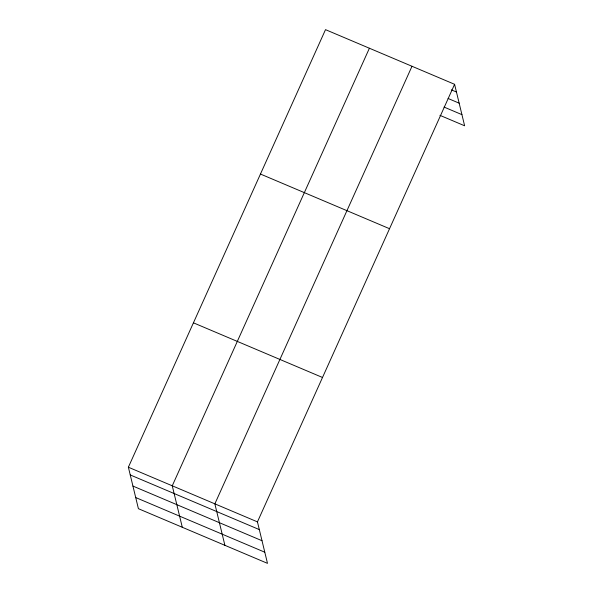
<?xml version="1.0" encoding="UTF-8"?>
<svg xmlns="http://www.w3.org/2000/svg" width="593" height="593" viewBox="0 0 593 593"><rect width="100%" height="100%" fill="white"/><g stroke="black" fill="none" stroke-linecap="round" stroke-linejoin="round"><path stroke-width="0.89" d="M454.594 84.31L257.451 521.877L267.487 563.35L138.406 508.69L128.377 467.217L325.513 29.65L454.594 84.31L464.623 125.783L439.917 115.324M369.402 48.233L172.259 485.8L182.296 527.273M411.994 66.275L214.859 503.842L224.888 545.315M451.347 89.862L456.462 92.026M448.078 98.475L459.152 103.167M444.038 107.066L461.932 114.642M260.46 174.046L389.534 228.705M193.429 322.822L322.51 377.482M128.377 467.217L257.451 521.877M130.238 474.934L259.319 529.593M132.936 486.075L262.017 540.734M135.715 497.549L264.789 552.209"/></g></svg>
